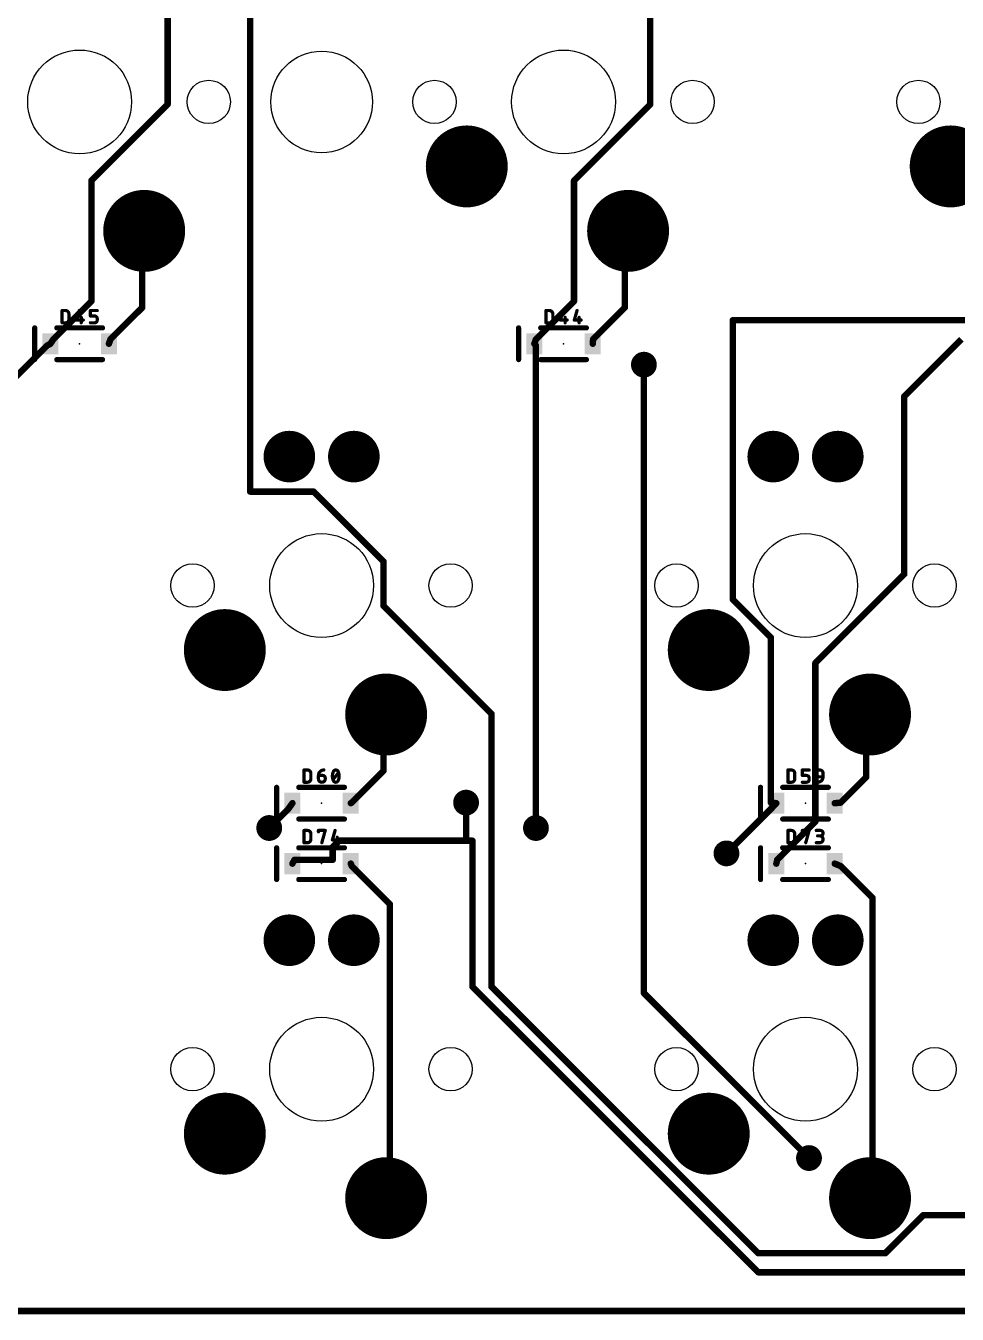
# Model space of a CAD drawing. Extents: x -10 to 314, y -10 to 86.
# Drawn here: x 107.4 to 144.1, y -9.7 to 41.1 of the extents above; entities that cross this region are included whole.
import ezdxf

# ---------------------------------------------------------------- set-up
doc = ezdxf.new("R2010")
doc.units = 0
for name, color, linetype in [('1', 12, 'CONTINUOUS'), ('17', 110, 'CONTINUOUS'), ('18', 110, 'CONTINUOUS'), ('20', 31, 'CONTINUOUS'), ('21', 253, 'CONTINUOUS'), ('23', 53, 'CONTINUOUS'), ('25', 253, 'CONTINUOUS')]:
    doc.layers.add(name, color=color, linetype=linetype)

# ---------------------------------------------------------------- blocks, each defined once
blk = doc.blocks.new('RECT')
blk.add_solid([(-0.5, -0.5), (0.5, -0.5), (-0.5, 0.5), (0.5, 0.5)])
blk = doc.blocks.new('ROUNDP')
at = {"const_width": 0.5}
blk.add_lwpolyline([(0, -0.25, 1), (0, 0.25, 1), (0, -0.25)], format="xyb", dxfattribs=at)
blk = doc.blocks.new('ROUNDV')
at = {"const_width": 0.5}
blk.add_lwpolyline([(0, -0.25, 1), (0, 0.25, 1), (0, -0.25)], format="xyb", dxfattribs=at)

msp = doc.modelspace()

# ---------------------------------------------------------------- linework, layer by layer
at = {"layer": '1', "const_width": 0.254}
for points in [[(116.25, 47.75), (116.25, 22.75)], [(113, 47.5), (113, 38)], [(132, 47.5), (132, 38)], [(113, 38), (110, 35)], [(132, 38), (129, 35)], [(110, 35), (110, 30.25)], [(129, 35), (129, 30.25)], [(112, 33), (112.0775, 33.02)], [(112, 33), (112, 30)], [(131, 33), (131.1275, 33.02)], [(131, 33), (131, 30)], [(110, 30.25), (108.5, 28.75)], [(112, 30), (110.75, 28.75)], [(129, 30.25), (127.5, 28.75)], [(131, 30), (129.75, 28.75)], [(135.25, 29.5), (145.75, 29.5)], [(135.25, 18.5), (135.25, 29.5)], [(100.25, 20.5), (108.25, 28.5)], [(108.25, 28.5), (108.3875, 28.575)], [(108.5, 28.75), (108.3875, 28.575)], [(110.75, 28.75), (110.6875, 28.575)], [(127.5, 28.75), (127.4375, 28.575)], [(127.5, 28.5), (127.4375, 28.575)], [(127.5, 9.5), (127.5, 28.5)], [(129.75, 28.75), (129.7375, 28.575)], [(144.25, 28.75), (142, 26.5)], [(131.75, 27.75), (131.75, 3)], [(142, 26.5), (142, 19.5)], [(116.25, 22.75), (118.75, 22.75)], [(118.75, 22.75), (121.5, 20)], [(121.5, 20), (121.5, 18.25)], [(142, 19.5), (138.5, 16)], [(121.5, 18.25), (125.75, 14)], [(136.75, 17), (135.25, 18.5)], [(136.75, 10.5), (136.75, 17)], [(138.5, 16), (138.5, 9.75)], [(121.5, 13.75), (121.6025, 13.97)], [(121.5, 13.75), (121.5, 11.75)], [(125.75, 14), (125.75, 3.25)], [(140.5, 13.75), (140.6525, 13.97)], [(140.5, 13.75), (140.5, 11.5)], [(121.5, 11.75), (120.25, 10.5)], [(140.5, 11.5), (139.5, 10.5)], [(117.75, 10.25), (117, 9.5)], [(117.75, 10.25), (117.9125, 10.4775)], [(120.25, 10.5), (120.2125, 10.4775)], [(124.75, 10.5), (124.75, 9)], [(136.75, 10.25), (135, 8.5)], [(136.75, 10.5), (136.9625, 10.4775)], [(136.75, 10.25), (136.9625, 10.4775)], [(139.5, 10.5), (139.2625, 10.4775)], [(138.5, 9.75), (137, 8.25)], [(119.75, 9), (119.5, 8.75)], [(119.5, 8.75), (119.5, 8.25)], [(124.75, 9), (119.75, 9)], [(125, 9), (124.75, 9)], [(125, 3.25), (125, 9)], [(118, 8.25), (117.9125, 8.0962)], [(119.5, 8.25), (118, 8.25)], [(120.25, 8), (120.2125, 8.0962)], [(121.75, 6.5), (120.25, 8)], [(137, 8.25), (136.9625, 8.0962)], [(139.5, 8), (139.2625, 8.0962)], [(140.75, 6.75), (139.5, 8)], [(121.75, -5), (121.75, 6.5)], [(140.75, -5), (140.75, 6.75)], [(136.25, -8), (125, 3.25)], [(125.75, 3.25), (136.25, -7.25)], [(131.75, 3), (138.25, -3.5)], [(121.75, -5), (121.6025, -5.08)], [(140.75, -5), (140.6525, -5.08)], [(141.25, -7.25), (142.75, -5.75)], [(142.75, -5.75), (147.25, -5.75)], [(136.25, -7.25), (141.25, -7.25)], [(152, -8), (136.25, -8)], [(309.5625, -9.525), (-4.7625, -9.525)]]:
    msp.add_lwpolyline(points, dxfattribs=at)
at = {"layer": '1', "const_width": 0.127}
for points in [[(113.0449, 37.9551, 1), (112.9551, 38.0449)], [(132.0449, 37.9551, 1), (131.9551, 38.0449)], [(112.9365, 38, 1), (113.0635, 38)], [(131.9365, 38, 1), (132.0635, 38)], [(110.0635, 35, 1), (109.9365, 35)], [(109.9551, 35.0449, 1), (110.0449, 34.9551)], [(129.0635, 35, 1), (128.9365, 35)], [(128.9551, 35.0449, 1), (129.0449, 34.9551)], [(112.0635, 33, 1), (111.9365, 33)], [(111.9841, 33.0615, 1), (112.0159, 32.9385)], [(112.0934, 32.9585, 1), (112.0616, 33.0815)], [(131.0635, 33, 1), (130.9365, 33)], [(130.9902, 33.0627, 1), (131.0098, 32.9373)], [(131.1373, 32.9573, 1), (131.1177, 33.0827)], [(109.9365, 30.25, 1), (110.0635, 30.25)], [(110.0449, 30.2051, 1), (109.9551, 30.2949)], [(111.9365, 30, 1), (112.0635, 30)], [(112.0449, 29.9551, 1), (111.9551, 30.0449)], [(128.9365, 30.25, 1), (129.0635, 30.25)], [(129.0449, 30.2051, 1), (128.9551, 30.2949)], [(130.9365, 30, 1), (131.0635, 30)], [(131.0449, 29.9551, 1), (130.9551, 30.0449)], [(135.25, 29.5635, 1), (135.25, 29.4365)], [(135.3135, 29.5, 1), (135.1865, 29.5)], [(108.2196, 28.5557, 1), (108.2804, 28.4443)], [(108.2949, 28.4551, 1), (108.2051, 28.5449)], [(108.3341, 28.6093, 1), (108.4409, 28.5407)], [(108.4179, 28.5193, 1), (108.3571, 28.6307)], [(108.4551, 28.7949, 1), (108.5449, 28.7051)], [(108.5534, 28.7157, 1), (108.4466, 28.7843)], [(110.6277, 28.5964, 1), (110.7473, 28.5536)], [(110.7051, 28.7949, 1), (110.7949, 28.7051)], [(110.8098, 28.7286, 1), (110.6902, 28.7714)], [(127.4863, 28.6157, 1), (127.3887, 28.5343)], [(127.3777, 28.5964, 1), (127.4973, 28.5536)], [(127.4551, 28.7949, 1), (127.5449, 28.7051)], [(127.5635, 28.5, 1), (127.4365, 28.5)], [(127.5598, 28.7286, 1), (127.4402, 28.7714)], [(127.4512, 28.4593, 1), (127.5488, 28.5407)], [(129.6742, 28.5795, 1), (129.8008, 28.5705)], [(129.7051, 28.7949, 1), (129.7949, 28.7051)], [(129.8133, 28.7455, 1), (129.6867, 28.7545)], [(131.8135, 27.75, 1), (131.6865, 27.75)], [(142.0635, 26.5, 1), (141.9365, 26.5)], [(141.9551, 26.5449, 1), (142.0449, 26.4551)], [(116.25, 22.8135, 1), (116.25, 22.6865)], [(118.7949, 22.7949, 1), (118.7051, 22.7051)], [(118.75, 22.6865, 1), (118.75, 22.8135)], [(116.1865, 22.75, 1), (116.3135, 22.75)], [(121.5635, 20, 1), (121.4365, 20)], [(121.4551, 19.9551, 1), (121.5449, 20.0449)], [(141.9365, 19.5, 1), (142.0635, 19.5)], [(142.0449, 19.4551, 1), (141.9551, 19.5449)], [(121.5449, 18.2949, 1), (121.4551, 18.2051)], [(121.4365, 18.25, 1), (121.5635, 18.25)], [(135.2949, 18.5449, 1), (135.2051, 18.4551)], [(135.1865, 18.5, 1), (135.3135, 18.5)], [(136.8135, 17, 1), (136.6865, 17)], [(136.7051, 16.9551, 1), (136.7949, 17.0449)], [(138.5635, 16, 1), (138.4365, 16)], [(138.4551, 16.0449, 1), (138.5449, 15.9551)], [(121.5635, 13.75, 1), (121.4365, 13.75)], [(121.4424, 13.7768, 1), (121.5576, 13.7232)], [(121.6601, 13.9432, 1), (121.5449, 13.9968)], [(125.8135, 14, 1), (125.6865, 14)], [(125.7051, 13.9551, 1), (125.7949, 14.0449)], [(140.5635, 13.75, 1), (140.4365, 13.75)], [(140.4478, 13.7862, 1), (140.5522, 13.7138)], [(140.7047, 13.9338, 1), (140.6003, 14.0062)], [(121.4365, 11.75, 1), (121.5635, 11.75)], [(121.5449, 11.7051, 1), (121.4551, 11.7949)], [(140.4365, 11.5, 1), (140.5635, 11.5)], [(140.5449, 11.4551, 1), (140.4551, 11.5449)], [(117.6983, 10.2869, 1), (117.8017, 10.2131)], [(117.7949, 10.2051, 1), (117.7051, 10.2949)], [(117.9642, 10.4406, 1), (117.8608, 10.5144)], [(120.1798, 10.532, 1), (120.2452, 10.423)], [(120.2051, 10.5449, 1), (120.2949, 10.4551)], [(120.2827, 10.4455, 1), (120.2173, 10.5545)], [(124.8135, 10.5, 1), (124.6865, 10.5)], [(136.7567, 10.5631, 1), (136.7433, 10.4369)], [(136.6865, 10.5, 1), (136.8135, 10.5)], [(136.7036, 10.2933, 1), (136.7964, 10.2067)], [(136.7949, 10.2051, 1), (136.7051, 10.2949)], [(137.0089, 10.4342, 1), (136.9161, 10.5208)], [(136.9558, 10.4144, 1), (136.9692, 10.5406)], [(139.2565, 10.5407, 1), (139.2685, 10.4143)], [(139.4551, 10.5449, 1), (139.5449, 10.4551)], [(139.506, 10.4368, 1), (139.494, 10.5632)], [(138.4365, 9.75, 1), (138.5635, 9.75)], [(138.5449, 9.7051, 1), (138.4551, 9.7949)], [(116.9551, 9.5449, 1), (117.0449, 9.4551)], [(127.4365, 9.5, 1), (127.5635, 9.5)], [(119.5635, 8.75, 1), (119.4365, 8.75)], [(119.4551, 8.7949, 1), (119.5449, 8.7051)], [(119.75, 9.0635, 1), (119.75, 8.9365)], [(119.7949, 8.9551, 1), (119.7051, 9.0449)], [(124.75, 9.0635, 1), (124.75, 8.9365)], [(124.6865, 9, 1), (124.8135, 9)], [(124.75, 8.9365, 1), (124.75, 9.0635)], [(125.0635, 9, 1), (124.9365, 9)], [(125, 8.9365, 1), (125, 9.0635)], [(117.8573, 8.1277, 1), (117.9677, 8.0648)], [(118, 8.3135, 1), (118, 8.1865)], [(118.0552, 8.2186, 1), (117.9448, 8.2814)], [(119.4365, 8.25, 1), (119.5635, 8.25)], [(119.5, 8.1865, 1), (119.5, 8.3135)], [(120.2717, 8.1193, 1), (120.1533, 8.0732)], [(120.2949, 8.0449, 1), (120.2051, 7.9551)], [(134.9551, 8.5449, 1), (135.0449, 8.4551)], [(136.9008, 8.1113, 1), (137.0242, 8.0812)], [(136.9551, 8.2949, 1), (137.0449, 8.2051)], [(137.0617, 8.235, 1), (136.9383, 8.265)], [(139.2864, 8.1551, 1), (139.2386, 8.0374)], [(139.5449, 8.0449, 1), (139.4551, 7.9551)], [(139.4761, 7.9411, 1), (139.5239, 8.0589)], [(120.1908, 7.9769, 1), (120.3092, 8.0231)], [(121.8135, 6.5, 1), (121.6865, 6.5)], [(121.7051, 6.4551, 1), (121.7949, 6.5449)], [(140.8135, 6.75, 1), (140.6865, 6.75)], [(140.7051, 6.7051, 1), (140.7949, 6.7949)], [(125.0449, 3.2949, 1), (124.9551, 3.2051)], [(124.9365, 3.25, 1), (125.0635, 3.25)], [(125.7949, 3.2949, 1), (125.7051, 3.2051)], [(125.6865, 3.25, 1), (125.8135, 3.25)], [(131.7949, 3.0449, 1), (131.7051, 2.9551)], [(131.6865, 3, 1), (131.8135, 3)], [(138.2051, -3.5449, 1), (138.2949, -3.4551)], [(121.5722, -5.0242, 1), (121.6328, -5.1358)], [(121.6865, -5, 1), (121.8135, -5)], [(121.7803, -5.0558, 1), (121.7197, -4.9442)], [(140.6122, -5.0309, 1), (140.6928, -5.1291)], [(140.6865, -5, 1), (140.8135, -5)], [(140.7903, -5.0491, 1), (140.7097, -4.9509)], [(142.75, -5.6865, 1), (142.75, -5.8135)], [(142.7949, -5.7949, 1), (142.7051, -5.7051)], [(136.25, -7.1865, 1), (136.25, -7.3135)], [(136.2051, -7.2949, 1), (136.2949, -7.2051)], [(141.2051, -7.2051, 1), (141.2949, -7.2949)], [(141.25, -7.3135, 1), (141.25, -7.1865)], [(136.25, -7.9365, 1), (136.25, -8.0635)], [(136.2051, -8.0449, 1), (136.2949, -7.9551)]]:
    msp.add_lwpolyline(points, format="xyb", dxfattribs=at)
at = {"layer": '20', "const_width": 0.1524}
msp.add_lwpolyline([(-4.7625, -9.525), (309.5625, -9.525)], dxfattribs=at)
at = {"layer": '20'}
for centre, radius in [((109.5375, 38.1), 2.0447), ((119.0625, 38.1), 2), ((128.5875, 38.1), 2.0447), ((114.6175, 38.1), 0.8534), ((123.5075, 38.1), 0.8534), ((133.6675, 38.1), 0.8534), ((142.5575, 38.1), 0.8534), ((119.0625, 19.05), 2.0447), ((138.1125, 19.05), 2.0447), ((113.9825, 19.05), 0.8534), ((124.1425, 19.05), 0.8534), ((133.0325, 19.05), 0.8534), ((143.1925, 19.05), 0.8534), ((119.0625, 0), 2.0447), ((138.1125, 0), 2.0447), ((113.9825, 0), 0.8534), ((124.1425, 0), 0.8534), ((133.0325, 0), 0.8534), ((143.1925, 0), 0.8534)]:
    msp.add_circle(centre, radius, dxfattribs=at)
at = {"layer": '21', "const_width": 0.2032}
for points in [[(107.7675, 29.2), (107.7675, 27.95)], [(108.6375, 29.2), (110.4375, 29.2)], [(126.8175, 29.2), (126.8175, 27.95)], [(127.6875, 29.2), (129.4875, 29.2)], [(108.6375, 27.95), (110.4375, 27.95)], [(127.6875, 27.95), (129.4875, 27.95)], [(117.2925, 11.1025), (117.2925, 9.8525)], [(118.1625, 11.1025), (119.9625, 11.1025)], [(136.3425, 11.1025), (136.3425, 9.8525)], [(137.2125, 11.1025), (139.0125, 11.1025)], [(118.1625, 9.8525), (119.9625, 9.8525)], [(137.2125, 9.8525), (139.0125, 9.8525)], [(117.2925, 8.7213), (117.2925, 7.4713)], [(118.1625, 8.7213), (119.9625, 8.7213)], [(136.3425, 8.7213), (136.3425, 7.4713)], [(137.2125, 8.7213), (139.0125, 8.7213)], [(118.1625, 7.4713), (119.9625, 7.4713)], [(137.2125, 7.4713), (139.0125, 7.4713)]]:
    msp.add_lwpolyline(points, dxfattribs=at)
at = {"layer": '21', "const_width": 0.1016}
for points in [[(107.8183, 29.2, 1), (107.7167, 29.2)], [(108.6375, 29.2508, 1), (108.6375, 29.1492)], [(110.4375, 29.1492, 1), (110.4375, 29.2508)], [(126.8683, 29.2, 1), (126.7667, 29.2)], [(127.6875, 29.2508, 1), (127.6875, 29.1492)], [(129.4875, 29.1492, 1), (129.4875, 29.2508)], [(107.7167, 27.95, 1), (107.8183, 27.95)], [(108.6375, 28.0008, 1), (108.6375, 27.8992)], [(110.4375, 27.8992, 1), (110.4375, 28.0008)], [(126.7667, 27.95, 1), (126.8683, 27.95)], [(127.6875, 28.0008, 1), (127.6875, 27.8992)], [(129.4875, 27.8992, 1), (129.4875, 28.0008)], [(117.3433, 11.1025, 1), (117.2417, 11.1025)], [(118.1625, 11.1533, 1), (118.1625, 11.0517)], [(119.9625, 11.0517, 1), (119.9625, 11.1533)], [(136.3933, 11.1025, 1), (136.2917, 11.1025)], [(137.2125, 11.1533, 1), (137.2125, 11.0517)], [(139.0125, 11.0517, 1), (139.0125, 11.1533)], [(117.2417, 9.8525, 1), (117.3433, 9.8525)], [(118.1625, 9.9033, 1), (118.1625, 9.8017)], [(119.9625, 9.8017, 1), (119.9625, 9.9033)], [(136.2917, 9.8525, 1), (136.3933, 9.8525)], [(137.2125, 9.9033, 1), (137.2125, 9.8017)], [(139.0125, 9.8017, 1), (139.0125, 9.9033)], [(117.3433, 8.7213, 1), (117.2417, 8.7213)], [(118.1625, 8.7721, 1), (118.1625, 8.6705)], [(119.9625, 8.6705, 1), (119.9625, 8.7721)], [(136.3933, 8.7213, 1), (136.2917, 8.7213)], [(137.2125, 8.7721, 1), (137.2125, 8.6705)], [(139.0125, 8.6705, 1), (139.0125, 8.7721)], [(117.2417, 7.4713, 1), (117.3433, 7.4713)], [(118.1625, 7.5221, 1), (118.1625, 7.4205)], [(119.9625, 7.4205, 1), (119.9625, 7.5221)], [(136.2917, 7.4713, 1), (136.3933, 7.4713)], [(137.2125, 7.5221, 1), (137.2125, 7.4205)], [(139.0125, 7.4205, 1), (139.0125, 7.5221)]]:
    msp.add_lwpolyline(points, format="xyb", dxfattribs=at)
at = {"layer": '23'}
for p in [(109.5375, 28.575), (128.5875, 28.575), (119.0625, 10.4775), (138.1125, 10.4775), (119.0625, 8.0962), (138.1125, 8.0962)]:
    msp.add_point(p, dxfattribs=at)
at = {"layer": '25', "const_width": 0.127}
for points in [[(108.8457, 29.4005), (108.8457, 29.8831)], [(108.8457, 29.8831), (108.9797, 29.8831)], [(109.5198, 29.8831), (109.4126, 29.5077)], [(109.9612, 29.6686), (109.9612, 29.8831)], [(109.9612, 29.8831), (110.2293, 29.8831)], [(127.8957, 29.4005), (127.8957, 29.8831)], [(127.8957, 29.8831), (128.0297, 29.8831)], [(128.5698, 29.8831), (128.4626, 29.5077)], [(129.1185, 29.8831), (129.0112, 29.5077)], [(108.9797, 29.4005), (108.8457, 29.4005)], [(109.1138, 29.749), (109.1138, 29.5346)], [(109.4126, 29.5077), (109.6807, 29.5077)], [(109.6003, 29.615), (109.6003, 29.4005)], [(110.1221, 29.6686), (109.9612, 29.6686)], [(109.9612, 29.4005), (110.1221, 29.4005)], [(110.2293, 29.5077), (110.2293, 29.5614)], [(128.0297, 29.4005), (127.8957, 29.4005)], [(128.1638, 29.749), (128.1638, 29.5346)], [(128.4626, 29.5077), (128.7307, 29.5077)], [(128.6503, 29.615), (128.6503, 29.4005)], [(129.0112, 29.5077), (129.2793, 29.5077)], [(129.1989, 29.615), (129.1989, 29.4005)], [(118.3707, 11.303), (118.3707, 11.7856)], [(118.3707, 11.7856), (118.5047, 11.7856)], [(118.6388, 11.6515), (118.6388, 11.4371)], [(119.513, 11.4102), (119.7275, 11.6784)], [(137.4207, 11.303), (137.4207, 11.7856)], [(137.4207, 11.7856), (137.5547, 11.7856)], [(137.6888, 11.6515), (137.6888, 11.4371)], [(137.9876, 11.5711), (137.9876, 11.7856)], [(137.9876, 11.7856), (138.2557, 11.7856)], [(138.5362, 11.6247), (138.5362, 11.6515)], [(138.8043, 11.6515), (138.8043, 11.5175)], [(118.5047, 11.303), (118.3707, 11.303)], [(118.9376, 11.5711), (119.0985, 11.5711)], [(118.9376, 11.4371), (118.9376, 11.5711)], [(119.2057, 11.4639), (119.2057, 11.4371)], [(137.5547, 11.303), (137.4207, 11.303)], [(138.1485, 11.5711), (137.9876, 11.5711)], [(137.9876, 11.303), (138.1485, 11.303)], [(138.2557, 11.4102), (138.2557, 11.4639)], [(138.8043, 11.5175), (138.6435, 11.5175)], [(118.3707, 8.9218), (118.3707, 9.4044)], [(118.3707, 9.4044), (118.5047, 9.4044)], [(118.6388, 9.2703), (118.6388, 9.0558)], [(118.9376, 9.3507), (118.9376, 9.4044)], [(118.9376, 9.4044), (119.2057, 9.4044)], [(119.2057, 9.4044), (119.0716, 8.9218)], [(119.5935, 9.4044), (119.4862, 9.029)], [(119.6739, 9.1362), (119.6739, 8.9218)], [(137.4207, 8.9218), (137.4207, 9.4044)], [(137.4207, 9.4044), (137.5547, 9.4044)], [(137.6888, 9.2703), (137.6888, 9.0558)], [(137.9876, 9.3507), (137.9876, 9.4044)], [(137.9876, 9.4044), (138.2557, 9.4044)], [(138.2557, 9.4044), (138.1216, 8.9218)], [(138.5362, 9.4044), (138.6971, 9.4044)], [(138.6971, 9.1899), (138.5898, 9.1899)], [(118.5047, 8.9218), (118.3707, 8.9218)], [(119.4862, 9.029), (119.7543, 9.029)], [(137.5547, 8.9218), (137.4207, 8.9218)], [(138.5362, 8.9218), (138.6703, 8.9218)]]:
    msp.add_lwpolyline(points, dxfattribs=at)
at = {"layer": '25'}
for points, const_width in [([(108.8774, 29.8831, 1), (108.8139, 29.8831)], 0.0635), ([(108.8457, 29.9149, 1), (108.8457, 29.8514)], 0.0635), ([(109.1138, 29.749, 0.4142), (108.9797, 29.8831)], 0.127), ([(108.9797, 29.9149, 1), (108.9797, 29.8514)], 0.0635), ([(108.9797, 29.8514, 1), (108.9797, 29.9149)], 0.0635), ([(109.5504, 29.8744, 1), (109.4893, 29.8918)], 0.0635), ([(109.9612, 29.9149, 1), (109.9612, 29.8514)], 0.0635), ([(109.993, 29.8831, 1), (109.9295, 29.8831)], 0.0635), ([(110.2293, 29.8514, 1), (110.2293, 29.9149)], 0.0635), ([(127.9274, 29.8831, 1), (127.8639, 29.8831)], 0.0635), ([(127.8957, 29.9149, 1), (127.8957, 29.8514)], 0.0635), ([(128.1638, 29.749, 0.4142), (128.0297, 29.8831)], 0.127), ([(128.0297, 29.9149, 1), (128.0297, 29.8514)], 0.0635), ([(128.0297, 29.8514, 1), (128.0297, 29.9149)], 0.0635), ([(128.6004, 29.8744, 1), (128.5393, 29.8918)], 0.0635), ([(129.149, 29.8744, 1), (129.0879, 29.8918)], 0.0635), ([(108.8457, 29.4322, 1), (108.8457, 29.3688)], 0.0635), ([(108.9797, 29.4005, 0.4142), (109.1138, 29.5346)], 0.127), ([(108.9797, 29.4322, 1), (108.9797, 29.3688)], 0.0635), ([(108.9797, 29.3688, 1), (108.9797, 29.4322)], 0.0635), ([(109.1455, 29.749, 1), (109.082, 29.749)], 0.0635), ([(109.082, 29.749, 1), (109.1455, 29.749)], 0.0635), ([(109.1455, 29.5346, 1), (109.082, 29.5346)], 0.0635), ([(109.082, 29.5346, 1), (109.1455, 29.5346)], 0.0635), ([(109.4126, 29.5395, 1), (109.4126, 29.476)], 0.0635), ([(109.3821, 29.5165, 1), (109.4431, 29.499)], 0.0635), ([(109.632, 29.615, 1), (109.5685, 29.615)], 0.0635), ([(109.6807, 29.476, 1), (109.6807, 29.5395)], 0.0635), ([(109.9612, 29.7004, 1), (109.9612, 29.6369)], 0.0635), ([(109.9295, 29.6686, 1), (109.993, 29.6686)], 0.0635), ([(109.9612, 29.4322, 1), (109.9612, 29.3688)], 0.0635), ([(110.2293, 29.5614, 0.4142), (110.1221, 29.6686)], 0.127), ([(110.1221, 29.7004, 1), (110.1221, 29.6369)], 0.0635), ([(110.1221, 29.4005, 0.4142), (110.2293, 29.5077)], 0.127), ([(110.1221, 29.4322, 1), (110.1221, 29.3688)], 0.0635), ([(110.1221, 29.6369, 1), (110.1221, 29.7004)], 0.0635), ([(110.1221, 29.3688, 1), (110.1221, 29.4322)], 0.0635), ([(110.2611, 29.5614, 1), (110.1976, 29.5614)], 0.0635), ([(110.1976, 29.5614, 1), (110.2611, 29.5614)], 0.0635), ([(110.2611, 29.5077, 1), (110.1976, 29.5077)], 0.0635), ([(110.1976, 29.5077, 1), (110.2611, 29.5077)], 0.0635), ([(127.8957, 29.4322, 1), (127.8957, 29.3688)], 0.0635), ([(128.0297, 29.4005, 0.4142), (128.1638, 29.5346)], 0.127), ([(128.0297, 29.4322, 1), (128.0297, 29.3688)], 0.0635), ([(128.0297, 29.3688, 1), (128.0297, 29.4322)], 0.0635), ([(128.1955, 29.749, 1), (128.132, 29.749)], 0.0635), ([(128.132, 29.749, 1), (128.1955, 29.749)], 0.0635), ([(128.1955, 29.5346, 1), (128.132, 29.5346)], 0.0635), ([(128.132, 29.5346, 1), (128.1955, 29.5346)], 0.0635), ([(128.4626, 29.5395, 1), (128.4626, 29.476)], 0.0635), ([(128.4321, 29.5165, 1), (128.4931, 29.499)], 0.0635), ([(128.682, 29.615, 1), (128.6185, 29.615)], 0.0635), ([(128.7307, 29.476, 1), (128.7307, 29.5395)], 0.0635), ([(129.0112, 29.5395, 1), (129.0112, 29.476)], 0.0635), ([(128.9807, 29.5165, 1), (129.0418, 29.499)], 0.0635), ([(129.2306, 29.615, 1), (129.1672, 29.615)], 0.0635), ([(129.2793, 29.476, 1), (129.2793, 29.5395)], 0.0635), ([(108.8139, 29.4005, 1), (108.8774, 29.4005)], 0.0635), ([(109.5685, 29.4005, 1), (109.632, 29.4005)], 0.0635), ([(127.8639, 29.4005, 1), (127.9274, 29.4005)], 0.0635), ([(128.6185, 29.4005, 1), (128.682, 29.4005)], 0.0635), ([(129.1672, 29.4005, 1), (129.2306, 29.4005)], 0.0635), ([(118.4024, 11.7856, 1), (118.3389, 11.7856)], 0.0635), ([(118.3707, 11.8174, 1), (118.3707, 11.7538)], 0.0635), ([(118.5047, 11.8174, 1), (118.5047, 11.7538)], 0.0635), ([(118.6388, 11.6515, 0.4142), (118.5047, 11.7856)], 0.127), ([(118.5047, 11.7538, 1), (118.5047, 11.8174)], 0.0635), ([(118.6705, 11.6515, 1), (118.607, 11.6515)], 0.0635), ([(118.607, 11.6515, 1), (118.6705, 11.6515)], 0.0635), ([(119.1521, 11.7856, 0.4142), (118.9376, 11.5711)], 0.127), ([(119.1521, 11.7539, 1), (119.1521, 11.8173)], 0.0635), ([(119.5264, 11.7186, 0.1139), (119.4862, 11.5443)], 0.127), ([(119.6203, 11.7856, 0.3205), (119.5264, 11.7186)], 0.127), ([(119.4964, 11.7289, 1), (119.5565, 11.7083)], 0.0635), ([(119.555, 11.7047, 1), (119.4979, 11.7325)], 0.0635), ([(119.7141, 11.7186, 0.3205), (119.6203, 11.7856)], 0.127), ([(119.6203, 11.8173, 1), (119.6203, 11.7539)], 0.0635), ([(119.6203, 11.7539, 1), (119.6203, 11.8173)], 0.0635), ([(119.7543, 11.5443, 0.1139), (119.7141, 11.7186)], 0.127), ([(119.7427, 11.7325, 1), (119.6856, 11.7047)], 0.0635), ([(119.6841, 11.7083, 1), (119.7442, 11.7289)], 0.0635), ([(119.7523, 11.6585, 1), (119.7027, 11.6982)], 0.0635), ([(137.4524, 11.7856, 1), (137.3889, 11.7856)], 0.0635), ([(137.4207, 11.8174, 1), (137.4207, 11.7538)], 0.0635), ([(137.6888, 11.6515, 0.4142), (137.5547, 11.7856)], 0.127), ([(137.5547, 11.8174, 1), (137.5547, 11.7538)], 0.0635), ([(137.5547, 11.7538, 1), (137.5547, 11.8174)], 0.0635), ([(137.7205, 11.6515, 1), (137.657, 11.6515)], 0.0635), ([(137.657, 11.6515, 1), (137.7205, 11.6515)], 0.0635), ([(137.9876, 11.8174, 1), (137.9876, 11.7538)], 0.0635), ([(138.0193, 11.7856, 1), (137.9558, 11.7856)], 0.0635), ([(138.2557, 11.7538, 1), (138.2557, 11.8174)], 0.0635), ([(138.8043, 11.6515, 1), (138.5362, 11.6515)], 0.127), ([(138.5362, 11.6247, 0.4142), (138.6435, 11.5175)], 0.127), ([(138.568, 11.6515, 1), (138.5045, 11.6515)], 0.0635), ([(138.568, 11.6247, 1), (138.5045, 11.6247)], 0.0635), ([(138.5045, 11.6515, 1), (138.568, 11.6515)], 0.0635), ([(138.8361, 11.6515, 1), (138.7726, 11.6515)], 0.0635), ([(138.7726, 11.6515, 1), (138.8361, 11.6515)], 0.0635), ([(118.3389, 11.303, 1), (118.4024, 11.303)], 0.0635), ([(118.3707, 11.3348, 1), (118.3707, 11.2713)], 0.0635), ([(118.5047, 11.303, 0.4142), (118.6388, 11.4371)], 0.127), ([(118.5047, 11.3347, 1), (118.5047, 11.2713)], 0.0635), ([(118.5047, 11.2713, 1), (118.5047, 11.3348)], 0.0635), ([(118.6705, 11.4371, 1), (118.607, 11.4371)], 0.0635), ([(118.607, 11.4371, 1), (118.6705, 11.4371)], 0.0635), ([(118.9693, 11.5711, 1), (118.9058, 11.5711)], 0.0635), ([(118.9058, 11.5711, 1), (118.9693, 11.5711)], 0.0635), ([(118.9693, 11.4371, 1), (118.9058, 11.4371)], 0.0635), ([(118.9058, 11.4371, 1), (118.9693, 11.4371)], 0.0635), ([(118.9376, 11.6029, 1), (118.9376, 11.5394)], 0.0635), ([(118.9376, 11.4371, 1), (119.2057, 11.4371)], 0.127), ([(119.2057, 11.4639, 0.4142), (119.0985, 11.5711)], 0.127), ([(119.0985, 11.6029, 1), (119.0985, 11.5394)], 0.0635), ([(119.0985, 11.5394, 1), (119.0985, 11.6029)], 0.0635), ([(119.2375, 11.4639, 1), (119.174, 11.4639)], 0.0635), ([(119.2375, 11.4371, 1), (119.174, 11.4371)], 0.0635), ([(119.174, 11.4639, 1), (119.2375, 11.4639)], 0.0635), ([(119.174, 11.4371, 1), (119.2375, 11.4371)], 0.0635), ([(119.4862, 11.5443, 0.1139), (119.5264, 11.37)], 0.127), ([(119.518, 11.5443, 1), (119.4545, 11.5443)], 0.0635), ([(119.4545, 11.5443, 1), (119.518, 11.5443)], 0.0635), ([(119.4882, 11.4301, 1), (119.5378, 11.3904)], 0.0635), ([(119.5264, 11.37, 0.3205), (119.6203, 11.303)], 0.127), ([(119.5565, 11.3803, 1), (119.4964, 11.3597)], 0.0635), ([(119.4979, 11.3561, 1), (119.555, 11.3839)], 0.0635), ([(119.6203, 11.303, 0.3205), (119.7141, 11.37)], 0.127), ([(119.6203, 11.3347, 1), (119.6203, 11.2713)], 0.0635), ([(119.6203, 11.2713, 1), (119.6203, 11.3347)], 0.0635), ([(119.7141, 11.37, 0.1139), (119.7543, 11.5443)], 0.127), ([(119.6856, 11.3839, 1), (119.7427, 11.3561)], 0.0635), ([(119.7442, 11.3597, 1), (119.6841, 11.3803)], 0.0635), ([(119.7861, 11.5443, 1), (119.7226, 11.5443)], 0.0635), ([(119.7226, 11.5443, 1), (119.7861, 11.5443)], 0.0635), ([(137.4207, 11.3348, 1), (137.4207, 11.2713)], 0.0635), ([(137.3889, 11.303, 1), (137.4524, 11.303)], 0.0635), ([(137.5547, 11.303, 0.4142), (137.6888, 11.4371)], 0.127), ([(137.5547, 11.3347, 1), (137.5547, 11.2713)], 0.0635), ([(137.5547, 11.2713, 1), (137.5547, 11.3348)], 0.0635), ([(137.7205, 11.4371, 1), (137.657, 11.4371)], 0.0635), ([(137.657, 11.4371, 1), (137.7205, 11.4371)], 0.0635), ([(137.9876, 11.6029, 1), (137.9876, 11.5394)], 0.0635), ([(137.9558, 11.5711, 1), (138.0193, 11.5711)], 0.0635), ([(137.9876, 11.3348, 1), (137.9876, 11.2713)], 0.0635), ([(138.2557, 11.4639, 0.4142), (138.1485, 11.5711)], 0.127), ([(138.1485, 11.6029, 1), (138.1485, 11.5394)], 0.0635), ([(138.1485, 11.303, 0.4142), (138.2557, 11.4102)], 0.127), ([(138.1485, 11.3348, 1), (138.1485, 11.2713)], 0.0635), ([(138.1485, 11.5394, 1), (138.1485, 11.6029)], 0.0635), ([(138.1485, 11.2713, 1), (138.1485, 11.3348)], 0.0635), ([(138.2875, 11.4639, 1), (138.224, 11.4639)], 0.0635), ([(138.224, 11.4639, 1), (138.2875, 11.4639)], 0.0635), ([(138.2875, 11.4102, 1), (138.224, 11.4102)], 0.0635), ([(138.224, 11.4102, 1), (138.2875, 11.4102)], 0.0635), ([(138.5045, 11.6247, 1), (138.568, 11.6247)], 0.0635), ([(138.5898, 11.303, 0.4142), (138.8043, 11.5175)], 0.127), ([(138.5898, 11.3348, 1), (138.5898, 11.2713)], 0.0635), ([(138.6435, 11.5492, 1), (138.6435, 11.4857)], 0.0635), ([(138.6435, 11.4857, 1), (138.6435, 11.5492)], 0.0635), ([(138.8361, 11.5175, 1), (138.7726, 11.5175)], 0.0635), ([(138.7726, 11.5175, 1), (138.8361, 11.5175)], 0.0635), ([(138.8043, 11.4857, 1), (138.8043, 11.5492)], 0.0635), ([(118.4024, 9.4044, 1), (118.3389, 9.4044)], 0.0635), ([(118.3707, 9.4361, 1), (118.3707, 9.3726)], 0.0635), ([(118.6388, 9.2703, 0.4142), (118.5047, 9.4044)], 0.127), ([(118.5047, 9.4361, 1), (118.5047, 9.3726)], 0.0635), ([(118.5047, 9.3726, 1), (118.5047, 9.4361)], 0.0635), ([(118.6705, 9.2703, 1), (118.607, 9.2703)], 0.0635), ([(118.607, 9.2703, 1), (118.6705, 9.2703)], 0.0635), ([(118.9693, 9.4044, 1), (118.9058, 9.4044)], 0.0635), ([(118.9058, 9.3507, 1), (118.9693, 9.3507)], 0.0635), ([(118.9376, 9.4361, 1), (118.9376, 9.3726)], 0.0635), ([(119.2363, 9.3959, 1), (119.1751, 9.4128)], 0.0635), ([(119.2057, 9.3726, 1), (119.2057, 9.4361)], 0.0635), ([(119.624, 9.3956, 1), (119.5629, 9.4131)], 0.0635), ([(119.7057, 9.1362, 1), (119.6422, 9.1362)], 0.0635), ([(137.4524, 9.4044, 1), (137.3889, 9.4044)], 0.0635), ([(137.4207, 9.4361, 1), (137.4207, 9.3726)], 0.0635), ([(137.6888, 9.2703, 0.4142), (137.5547, 9.4044)], 0.127), ([(137.5547, 9.4361, 1), (137.5547, 9.3726)], 0.0635), ([(137.5547, 9.3726, 1), (137.5547, 9.4361)], 0.0635), ([(137.7205, 9.2703, 1), (137.657, 9.2703)], 0.0635), ([(137.657, 9.2703, 1), (137.7205, 9.2703)], 0.0635), ([(138.0193, 9.4044, 1), (137.9558, 9.4044)], 0.0635), ([(137.9876, 9.4361, 1), (137.9876, 9.3726)], 0.0635), ([(137.9558, 9.3507, 1), (138.0193, 9.3507)], 0.0635), ([(138.2863, 9.3959, 1), (138.2251, 9.4128)], 0.0635), ([(138.2557, 9.3726, 1), (138.2557, 9.4361)], 0.0635), ([(138.5362, 9.4361, 1), (138.5362, 9.3726)], 0.0635), ([(138.5898, 9.2216, 1), (138.5898, 9.1581)], 0.0635), ([(138.6703, 8.9218, 1), (138.6703, 9.1899)], 0.127), ([(138.6703, 9.2216, 1), (138.6703, 9.1581)], 0.0635), ([(138.6971, 9.1899, 1), (138.6971, 9.4044)], 0.127), ([(138.6971, 9.4361, 1), (138.6971, 9.3726)], 0.0635), ([(138.6971, 9.2216, 1), (138.6971, 9.1581)], 0.0635), ([(138.6971, 9.3726, 1), (138.6971, 9.4361)], 0.0635), ([(138.6971, 9.1581, 1), (138.6971, 9.2216)], 0.0635), ([(118.3389, 8.9218, 1), (118.4024, 8.9218)], 0.0635), ([(118.3707, 8.9535, 1), (118.3707, 8.89)], 0.0635), ([(118.5047, 8.9218, 0.4142), (118.6388, 9.0558)], 0.127), ([(118.5047, 8.9535, 1), (118.5047, 8.89)], 0.0635), ([(118.5047, 8.89, 1), (118.5047, 8.9535)], 0.0635), ([(118.6705, 9.0558, 1), (118.607, 9.0558)], 0.0635), ([(118.607, 9.0558, 1), (118.6705, 9.0558)], 0.0635), ([(119.0411, 8.9302, 1), (119.1022, 8.9133)], 0.0635), ([(119.4862, 9.0607, 1), (119.4862, 8.9972)], 0.0635), ([(119.4557, 9.0377, 1), (119.5168, 9.0203)], 0.0635), ([(119.6422, 8.9218, 1), (119.7057, 8.9218)], 0.0635), ([(119.7543, 8.9972, 1), (119.7543, 9.0607)], 0.0635), ([(137.4207, 8.9535, 1), (137.4207, 8.89)], 0.0635), ([(137.3889, 8.9218, 1), (137.4524, 8.9218)], 0.0635), ([(137.5547, 8.9218, 0.4142), (137.6888, 9.0558)], 0.127), ([(137.5547, 8.9535, 1), (137.5547, 8.89)], 0.0635), ([(137.5547, 8.89, 1), (137.5547, 8.9535)], 0.0635), ([(137.7205, 9.0558, 1), (137.657, 9.0558)], 0.0635), ([(137.657, 9.0558, 1), (137.7205, 9.0558)], 0.0635), ([(138.0911, 8.9302, 1), (138.1522, 8.9133)], 0.0635), ([(138.5362, 8.9535, 1), (138.5362, 8.89)], 0.0635), ([(138.6703, 8.9535, 1), (138.6703, 8.89)], 0.0635), ([(138.6703, 8.89, 1), (138.6703, 8.9535)], 0.0635)]:
    msp.add_lwpolyline(points, format="xyb", dxfattribs=dict(at, const_width=const_width))

# ---------------------------------------------------------------- block references
at = {"layer": '1', "xscale": 0.63, "yscale": 0.83}
for p in [(108.3875, 28.575), (110.6875, 28.575), (127.4375, 28.575), (129.7375, 28.575), (117.9125, 10.4775), (120.2125, 10.4775), (136.9625, 10.4775), (139.2625, 10.4775), (117.9125, 8.0962), (120.2125, 8.0962), (136.9625, 8.0962), (139.2625, 8.0962)]:
    msp.add_blockref('RECT', p, dxfattribs=at)
at = {"layer": '17'}
for p, xscale, yscale in [((124.7775, 35.56), 3.2258, 3.2258), ((143.8275, 35.56), 3.2258, 3.2258), ((112.0775, 33.02), 3.2258, 3.2258), ((131.1275, 33.02), 3.2258, 3.2258), ((117.7925, 24.13), 2.032, 2.032), ((120.3325, 24.13), 2.032, 2.032), ((136.8425, 24.13), 2.032, 2.032), ((139.3825, 24.13), 2.032, 2.032), ((115.2525, 16.51), 3.2258, 3.2258), ((134.3025, 16.51), 3.2258, 3.2258), ((121.6025, 13.97), 3.2258, 3.2258), ((140.6525, 13.97), 3.2258, 3.2258), ((117.7925, 5.08), 2.032, 2.032), ((120.3325, 5.08), 2.032, 2.032), ((136.8425, 5.08), 2.032, 2.032), ((139.3825, 5.08), 2.032, 2.032), ((115.2525, -2.54), 3.2258, 3.2258), ((134.3025, -2.54), 3.2258, 3.2258), ((121.6025, -5.08), 3.2258, 3.2258), ((140.6525, -5.08), 3.2258, 3.2258)]:
    msp.add_blockref('ROUNDP', p, dxfattribs=dict(at, xscale=xscale, yscale=yscale))
at = {"layer": '18', "xscale": 1.016, "yscale": 1.016}
for p in [(131.75, 27.75), (131.75, 27.75), (124.75, 10.5), (124.75, 10.5), (117, 9.5), (117, 9.5), (127.5, 9.5), (127.5, 9.5), (135, 8.5), (135, 8.5), (138.25, -3.5), (138.25, -3.5)]:
    msp.add_blockref('ROUNDV', p, dxfattribs=at)

doc.saveas('drawing.dxf')
